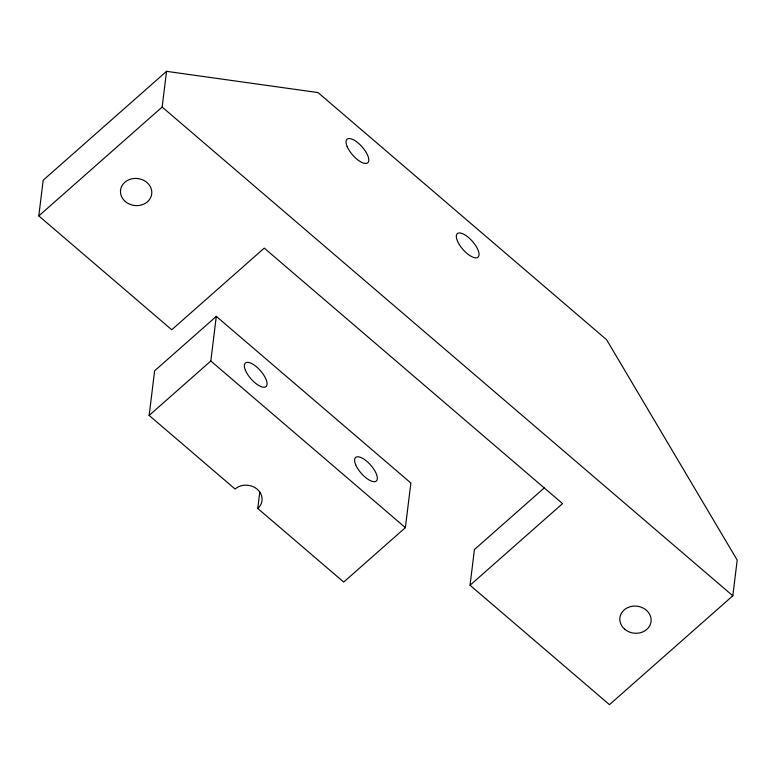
<?xml version="1.0" encoding="UTF-8"?>
<svg xmlns="http://www.w3.org/2000/svg" width="776" height="776" viewBox="0 0 776 776"><rect width="100%" height="100%" fill="white"/><g stroke="black" fill="none" stroke-linecap="round" stroke-linejoin="round"><path stroke-width="1.16" d="M470.043 585.25L562.552 503.605L264.257 248.116L171.739 329.761L38.8 215.912L43.184 180.207L166.539 71.343L318.014 92.567L606.59 339.713L737.2 560.088L732.816 595.793L609.461 704.657L470.043 585.25L474.427 549.544L544.267 487.91M38.8 215.912L162.155 107.049L166.539 71.343M149.147 415.432L154.628 370.802L216.3 316.375L410.863 483.011L405.382 527.641L343.71 582.068L257.777 508.474A15.695 13.57 7 0 0 257.215 489.229A15.695 13.57 7 0 0 235.079 489.035L149.147 415.432L210.82 361.005L216.3 316.375M257.777 508.474L259.795 492.023M472.06 256.778L473.583 257.448A15.695 6.247 48.6 0 0 474.514 243.936A15.695 6.247 48.6 0 0 456.676 234.488A15.695 6.247 48.6 0 0 469.111 255.071L471.43 256.497M162.155 107.049L732.816 595.793M210.82 361.005L405.382 527.641M624.68 629.2A15.695 13.57 7 0 0 650.695 623.332A15.695 13.57 7 0 0 631.043 606.502A15.695 13.57 7 0 0 624.68 629.2M125.353 201.556A15.695 13.57 7 0 0 151.369 195.678A15.695 13.57 7 0 0 131.707 178.849A15.695 13.57 7 0 0 125.353 201.556M347.115 146.47A15.695 6.247 48.6 0 0 366.776 163.309A15.695 6.247 48.6 0 0 358.386 143.172A15.695 6.247 48.6 0 0 347.115 146.47M245.41 370.278A15.695 6.247 48.6 0 0 265.062 387.117A15.695 6.247 48.6 0 0 256.672 366.98A15.695 6.247 48.6 0 0 245.41 370.278M355.67 464.708A15.695 6.247 48.6 0 0 375.322 481.547A15.695 6.247 48.6 0 0 366.932 461.41A15.695 6.247 48.6 0 0 355.67 464.708"/></g></svg>
